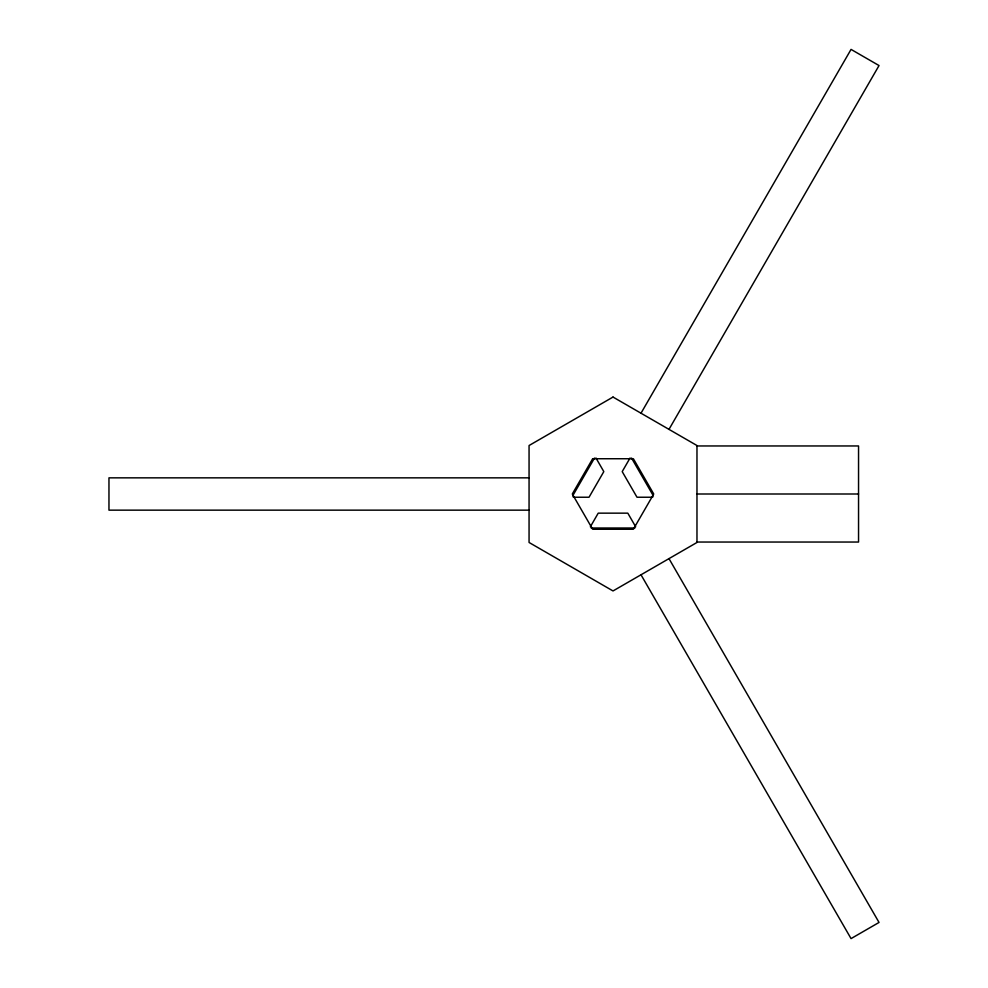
<?xml version="1.0" encoding="UTF-8"?>
<svg xmlns="http://www.w3.org/2000/svg" width="988" height="988" viewBox="0 0 988 988"><rect width="100%" height="100%" fill="white"/><g stroke="black" fill="none" stroke-linecap="round" stroke-linejoin="round"><path stroke-width="1.48" d="M572.632 495.927L594.492 458.062M641.002 413.219L851.051 49.4L879.036 65.554L668.987 429.372M590.367 526.777L598.222 513.155L627.812 513.155L635.667 526.777M630.072 457.987L622.205 471.609L637.001 497.236L652.735 497.236M696.972 445.959L858.547 445.959L858.547 542.042L696.972 542.042M529.062 477.846L108.964 477.846L108.964 510.154L529.062 510.154M696.972 494L858.547 494M573.299 497.236L589.033 497.236L603.816 471.609L595.962 457.987M591.157 528.012L634.876 528.012M631.542 458.062L653.401 495.927M668.987 558.628L879.036 922.446L851.051 938.6L641.002 574.781M592.664 458.741L572.299 494L592.664 529.259L633.37 529.259L653.735 494L633.37 458.741L592.664 458.741M613.017 397.053L529.062 445.526L529.062 542.474L613.017 590.947L696.972 542.474L696.972 445.526L613.017 397.053"/></g></svg>
